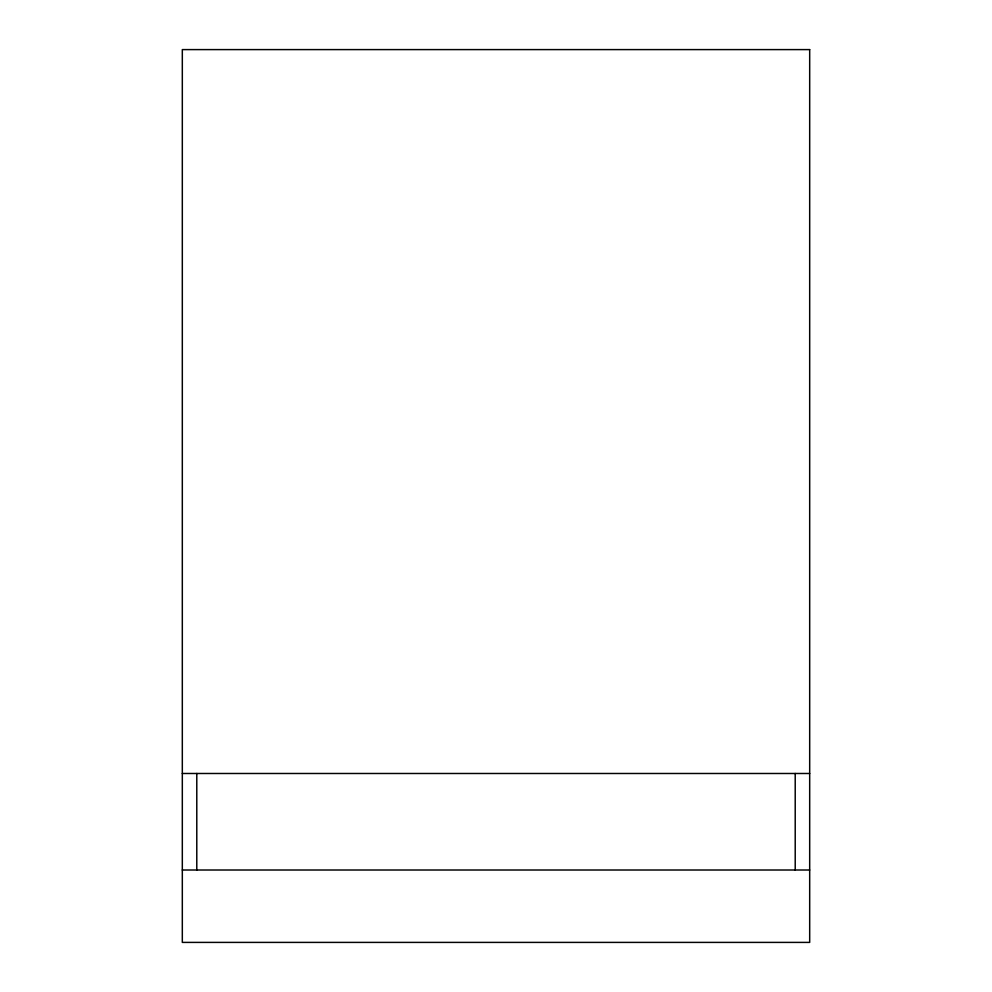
<?xml version="1.0" encoding="UTF-8"?>
<svg xmlns="http://www.w3.org/2000/svg" width="992" height="992" viewBox="0 0 992 992"><rect width="100%" height="100%" fill="white"/><g stroke="black" fill="none" stroke-linecap="round" stroke-linejoin="round"><path stroke-width="1.49" d="M182.317 773.487L809.683 773.487M182.317 870.009L809.683 870.009M795.212 773.487L795.212 870.009M196.788 773.487L196.788 870.009M809.683 49.6L182.317 49.6L182.317 942.4L809.683 942.4L809.683 49.6"/></g></svg>
